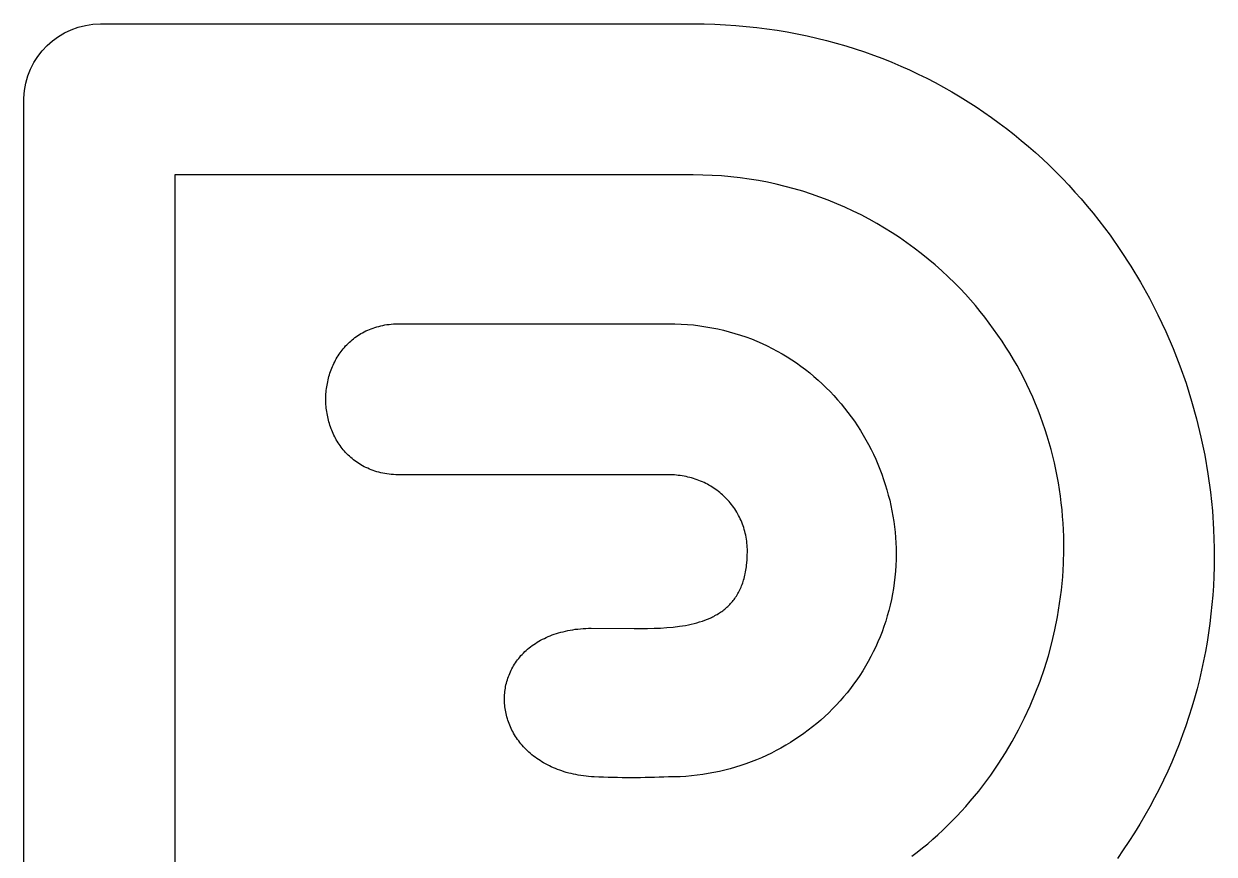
# Model space of a CAD drawing. Extents: x -150 to 1338, y -50 to 2906.
# Drawn here: x 847.7 to 989, y 2604.2 to 2702.7 of the extents above; entities that cross this region are included whole.
import ezdxf

# ---------------------------------------------------------------- set-up
doc = ezdxf.new("R2010")
doc.units = 0
doc.header["$MEASUREMENT"] = 0
doc.layers.get('0').update_dxf_attribs({"linetype": 'CONTINUOUS'})

msp = doc.modelspace()

# ---------------------------------------------------------------- linework, layer by layer
for p, q in [((856.79, 2702.67), (927.14, 2702.67)), ((927.14, 2702.67), (928.42, 2702.65)), ((928.42, 2702.65), (929.69, 2702.62)), ((929.69, 2702.62), (930.95, 2702.56)), ((930.95, 2702.56), (932.2, 2702.47)), ((932.2, 2702.47), (933.44, 2702.36)), ((933.44, 2702.36), (934.67, 2702.23)), ((934.67, 2702.23), (935.89, 2702.08)), ((935.89, 2702.08), (937.09, 2701.9)), ((937.09, 2701.9), (938.29, 2701.7)), ((938.29, 2701.7), (939.47, 2701.48)), ((939.47, 2701.48), (940.65, 2701.24)), ((940.65, 2701.24), (941.81, 2700.97)), ((941.81, 2700.97), (942.96, 2700.69)), ((942.96, 2700.69), (944.1, 2700.38)), ((944.1, 2700.38), (945.23, 2700.05)), ((945.23, 2700.05), (946.35, 2699.7)), ((946.35, 2699.7), (947.45, 2699.34)), ((947.45, 2699.34), (948.55, 2698.95)), ((948.55, 2698.95), (949.63, 2698.54)), ((949.63, 2698.54), (950.7, 2698.11)), ((950.7, 2698.11), (951.76, 2697.66)), ((951.76, 2697.66), (952.8, 2697.2)), ((952.8, 2697.2), (953.83, 2696.71)), ((953.83, 2696.71), (954.85, 2696.21)), ((954.85, 2696.21), (955.86, 2695.69)), ((955.86, 2695.69), (956.85, 2695.15)), ((847.7, 2514.9), (847.7, 2693.84)), ((956.85, 2695.15), (957.83, 2694.59)), ((957.83, 2694.59), (958.8, 2694.02)), ((958.8, 2694.02), (959.76, 2693.43)), ((959.76, 2693.43), (960.7, 2692.82)), ((960.7, 2692.82), (961.63, 2692.2)), ((961.63, 2692.2), (962.54, 2691.56)), ((962.54, 2691.56), (963.45, 2690.9)), ((963.45, 2690.9), (964.33, 2690.23)), ((964.33, 2690.23), (965.21, 2689.54)), ((965.21, 2689.54), (966.07, 2688.84)), ((966.07, 2688.84), (966.92, 2688.12)), ((966.92, 2688.12), (967.75, 2687.39)), ((967.75, 2687.39), (968.57, 2686.65)), ((968.57, 2686.65), (969.37, 2685.89)), ((969.37, 2685.89), (970.16, 2685.11)), ((927.14, 2684.75), (865.62, 2684.75)), ((865.62, 2684.75), (865.62, 2514.9)), ((928.27, 2684.73), (927.14, 2684.75)), ((929.39, 2684.69), (928.27, 2684.73)), ((930.5, 2684.62), (929.39, 2684.69)), ((931.6, 2684.52), (930.5, 2684.62)), ((932.7, 2684.4), (931.6, 2684.52)), ((933.79, 2684.25), (932.7, 2684.4)), ((934.87, 2684.07), (933.79, 2684.25)), ((935.94, 2683.87), (934.87, 2684.07)), ((970.16, 2685.11), (970.94, 2684.33)), ((970.94, 2684.33), (971.7, 2683.53)), ((937, 2683.64), (935.94, 2683.87)), ((938.06, 2683.38), (937, 2683.64)), ((939.1, 2683.1), (938.06, 2683.38)), ((940.13, 2682.8), (939.1, 2683.1)), ((941.16, 2682.47), (940.13, 2682.8)), ((971.7, 2683.53), (972.44, 2682.71)), ((972.44, 2682.71), (973.17, 2681.89)), ((942.17, 2682.12), (941.16, 2682.47)), ((943.17, 2681.74), (942.17, 2682.12)), ((944.16, 2681.33), (943.17, 2681.74)), ((945.14, 2680.91), (944.16, 2681.33)), ((973.17, 2681.89), (973.89, 2681.05)), ((946.1, 2680.46), (945.14, 2680.91)), ((947.06, 2679.99), (946.1, 2680.46)), ((948, 2679.5), (947.06, 2679.99)), ((973.89, 2681.05), (974.59, 2680.2)), ((974.59, 2680.2), (975.27, 2679.34)), ((948.93, 2678.98), (948, 2679.5)), ((949.84, 2678.44), (948.93, 2678.98)), ((950.74, 2677.88), (949.84, 2678.44)), ((975.27, 2679.34), (976.6, 2677.58)), ((951.63, 2677.3), (950.74, 2677.88)), ((952.5, 2676.69), (951.63, 2677.3)), ((976.6, 2677.58), (977.86, 2675.77)), ((953.36, 2676.07), (952.5, 2676.69)), ((954.2, 2675.43), (953.36, 2676.07)), ((977.86, 2675.77), (979.06, 2673.93)), ((955.03, 2674.76), (954.2, 2675.43)), ((955.84, 2674.08), (955.03, 2674.76)), ((956.63, 2673.37), (955.84, 2674.08)), ((957.41, 2672.65), (956.63, 2673.37)), ((958.17, 2671.91), (957.41, 2672.65)), ((979.06, 2673.93), (980.2, 2672.04)), ((958.81, 2671.25), (958.17, 2671.91)), ((959.43, 2670.59), (958.81, 2671.25)), ((980.2, 2672.04), (981.27, 2670.12)), ((960.03, 2669.92), (959.43, 2670.59)), ((960.62, 2669.24), (960.03, 2669.92)), ((981.27, 2670.12), (982.27, 2668.16)), ((961.18, 2668.56), (960.62, 2669.24)), ((961.74, 2667.86), (961.18, 2668.56)), ((890.54, 2666.94), (890.79, 2666.98)), ((890.79, 2666.98), (891.04, 2667.01)), ((891.04, 2667.01), (891.3, 2667.04)), ((891.3, 2667.04), (891.56, 2667.06)), ((891.56, 2667.06), (891.83, 2667.08)), ((891.83, 2667.08), (892.1, 2667.09)), ((892.1, 2667.09), (892.37, 2667.09)), ((892.37, 2667.09), (924.2, 2667.09)), ((924.2, 2667.09), (924.96, 2667.08)), ((924.96, 2667.08), (925.71, 2667.05)), ((925.71, 2667.05), (926.46, 2667)), ((926.46, 2667), (927.19, 2666.94)), ((962.27, 2667.17), (961.74, 2667.86)), ((962.79, 2666.46), (962.27, 2667.17)), ((982.27, 2668.16), (983.21, 2666.17)), ((886.99, 2665.44), (887.17, 2665.56)), ((887.17, 2665.56), (887.34, 2665.69)), ((887.34, 2665.69), (887.53, 2665.8)), ((887.53, 2665.8), (887.71, 2665.92)), ((887.71, 2665.92), (887.91, 2666.02)), ((887.91, 2666.02), (888.1, 2666.13)), ((888.1, 2666.13), (888.3, 2666.23)), ((888.3, 2666.23), (888.51, 2666.32)), ((888.51, 2666.32), (888.72, 2666.41)), ((888.72, 2666.41), (888.93, 2666.5)), ((888.93, 2666.5), (889.15, 2666.57)), ((889.15, 2666.57), (889.37, 2666.65)), ((889.37, 2666.65), (889.6, 2666.72)), ((889.6, 2666.72), (889.83, 2666.78)), ((889.83, 2666.78), (890.06, 2666.84)), ((890.06, 2666.84), (890.3, 2666.89)), ((890.3, 2666.89), (890.54, 2666.94)), ((927.19, 2666.94), (927.92, 2666.85)), ((927.92, 2666.85), (928.64, 2666.74)), ((928.64, 2666.74), (929.34, 2666.62)), ((929.34, 2666.62), (930.04, 2666.48)), ((930.04, 2666.48), (930.74, 2666.32)), ((930.74, 2666.32), (931.42, 2666.14)), ((931.42, 2666.14), (932.09, 2665.95)), ((932.09, 2665.95), (932.75, 2665.74)), ((932.75, 2665.74), (933.4, 2665.52)), ((963.3, 2665.75), (962.79, 2666.46)), ((963.78, 2665.04), (963.3, 2665.75)), ((983.21, 2666.17), (984.08, 2664.15)), ((885.61, 2664.13), (885.75, 2664.29)), ((885.75, 2664.29), (885.89, 2664.45)), ((885.89, 2664.45), (886.03, 2664.6)), ((886.03, 2664.6), (886.18, 2664.75)), ((886.18, 2664.75), (886.34, 2664.89)), ((886.34, 2664.89), (886.49, 2665.04)), ((886.49, 2665.04), (886.65, 2665.17)), ((886.65, 2665.17), (886.82, 2665.31)), ((886.82, 2665.31), (886.99, 2665.44)), ((933.4, 2665.52), (934.05, 2665.28)), ((934.05, 2665.28), (934.68, 2665.02)), ((934.68, 2665.02), (935.3, 2664.75)), ((935.3, 2664.75), (935.92, 2664.46)), ((935.92, 2664.46), (936.52, 2664.16)), ((936.52, 2664.16), (937.11, 2663.84)), ((964.25, 2664.32), (963.78, 2665.04)), ((964.71, 2663.59), (964.25, 2664.32)), ((984.08, 2664.15), (984.88, 2662.1)), ((884.59, 2662.57), (884.68, 2662.75)), ((884.68, 2662.75), (884.78, 2662.94)), ((884.78, 2662.94), (884.89, 2663.11)), ((884.89, 2663.11), (885, 2663.29)), ((885, 2663.29), (885.11, 2663.46)), ((885.11, 2663.46), (885.23, 2663.64)), ((885.23, 2663.64), (885.35, 2663.8)), ((885.35, 2663.8), (885.48, 2663.97)), ((885.48, 2663.97), (885.61, 2664.13)), ((937.11, 2663.84), (937.7, 2663.51)), ((937.7, 2663.51), (938.27, 2663.17)), ((938.27, 2663.17), (938.83, 2662.81)), ((938.83, 2662.81), (939.38, 2662.44)), ((965.14, 2662.86), (964.71, 2663.59)), ((965.56, 2662.12), (965.14, 2662.86)), ((884.03, 2661.22), (884.09, 2661.42)), ((884.09, 2661.42), (884.17, 2661.62)), ((884.17, 2661.62), (884.24, 2661.81)), ((884.24, 2661.81), (884.32, 2662)), ((884.32, 2662), (884.4, 2662.19)), ((884.4, 2662.19), (884.49, 2662.38)), ((884.49, 2662.38), (884.59, 2662.57)), ((939.38, 2662.44), (939.92, 2662.06)), ((939.92, 2662.06), (940.45, 2661.66)), ((940.45, 2661.66), (940.96, 2661.25)), ((965.97, 2661.38), (965.56, 2662.12)), ((966.36, 2660.63), (965.97, 2661.38)), ((984.88, 2662.1), (985.62, 2660.02)), ((883.68, 2659.8), (883.72, 2660.01)), ((883.72, 2660.01), (883.76, 2660.21)), ((883.76, 2660.21), (883.8, 2660.42)), ((883.8, 2660.42), (883.85, 2660.62)), ((883.85, 2660.62), (883.91, 2660.82)), ((883.91, 2660.82), (883.96, 2661.02)), ((883.96, 2661.02), (884.03, 2661.22)), ((940.96, 2661.25), (941.47, 2660.83)), ((941.47, 2660.83), (941.96, 2660.4)), ((941.96, 2660.4), (942.45, 2659.96)), ((942.45, 2659.96), (942.92, 2659.5)), ((966.73, 2659.88), (966.36, 2660.63)), ((985.62, 2660.02), (986.28, 2657.92)), ((883.54, 2658.34), (883.55, 2658.55)), ((883.55, 2658.55), (883.56, 2658.76)), ((883.56, 2658.76), (883.58, 2658.97)), ((883.58, 2658.97), (883.6, 2659.18)), ((883.6, 2659.18), (883.62, 2659.39)), ((883.62, 2659.39), (883.65, 2659.6)), ((883.65, 2659.6), (883.68, 2659.8)), ((942.92, 2659.5), (943.38, 2659.04)), ((943.38, 2659.04), (943.83, 2658.57)), ((943.83, 2658.57), (944.26, 2658.08)), ((967.09, 2659.13), (966.73, 2659.88)), ((967.43, 2658.37), (967.09, 2659.13)), ((883.54, 2658.13), (883.54, 2658.34)), ((883.54, 2657.92), (883.54, 2658.13)), ((883.55, 2657.71), (883.54, 2657.92)), ((883.56, 2657.5), (883.55, 2657.71)), ((883.58, 2657.29), (883.56, 2657.5)), ((883.6, 2657.08), (883.58, 2657.29)), ((944.26, 2658.08), (944.69, 2657.59)), ((944.69, 2657.59), (945.1, 2657.08)), ((967.76, 2657.6), (967.43, 2658.37)), ((968.07, 2656.84), (967.76, 2657.6)), ((986.28, 2657.92), (986.87, 2655.79)), ((883.62, 2656.87), (883.6, 2657.08)), ((883.65, 2656.67), (883.62, 2656.87)), ((883.68, 2656.46), (883.65, 2656.67)), ((883.72, 2656.25), (883.68, 2656.46)), ((883.76, 2656.05), (883.72, 2656.25)), ((883.8, 2655.84), (883.76, 2656.05)), ((883.85, 2655.64), (883.8, 2655.84)), ((945.1, 2657.08), (945.5, 2656.57)), ((945.5, 2656.57), (945.88, 2656.05)), ((945.88, 2656.05), (946.26, 2655.52)), ((968.36, 2656.07), (968.07, 2656.84)), ((968.64, 2655.29), (968.36, 2656.07)), ((986.87, 2655.79), (987.39, 2653.65)), ((883.91, 2655.44), (883.85, 2655.64)), ((883.96, 2655.24), (883.91, 2655.44)), ((884.03, 2655.04), (883.96, 2655.24)), ((884.09, 2654.84), (884.03, 2655.04)), ((884.17, 2654.64), (884.09, 2654.84)), ((884.24, 2654.45), (884.17, 2654.64)), ((884.32, 2654.26), (884.24, 2654.45)), ((946.26, 2655.52), (946.62, 2654.98)), ((946.62, 2654.98), (946.97, 2654.44)), ((946.97, 2654.44), (947.31, 2653.88)), ((968.91, 2654.52), (968.64, 2655.29)), ((969.15, 2653.74), (968.91, 2654.52)), ((884.4, 2654.07), (884.32, 2654.26)), ((884.49, 2653.88), (884.4, 2654.07)), ((884.59, 2653.69), (884.49, 2653.88)), ((884.68, 2653.51), (884.59, 2653.69)), ((884.78, 2653.33), (884.68, 2653.51)), ((884.89, 2653.15), (884.78, 2653.33)), ((885, 2652.97), (884.89, 2653.15)), ((885.11, 2652.8), (885, 2652.97)), ((947.31, 2653.88), (947.63, 2653.32)), ((947.63, 2653.32), (947.94, 2652.76)), ((969.39, 2652.96), (969.15, 2653.74)), ((969.61, 2652.17), (969.39, 2652.96)), ((987.39, 2653.65), (987.84, 2651.48)), ((885.23, 2652.63), (885.11, 2652.8)), ((885.35, 2652.46), (885.23, 2652.63)), ((885.48, 2652.29), (885.35, 2652.46)), ((885.61, 2652.13), (885.48, 2652.29)), ((885.75, 2651.97), (885.61, 2652.13)), ((885.89, 2651.81), (885.75, 2651.97)), ((886.03, 2651.66), (885.89, 2651.81)), ((886.18, 2651.51), (886.03, 2651.66)), ((886.34, 2651.37), (886.18, 2651.51)), ((947.94, 2652.76), (948.24, 2652.18)), ((948.24, 2652.18), (948.52, 2651.6)), ((948.52, 2651.6), (948.79, 2651.02)), ((969.81, 2651.38), (969.61, 2652.17)), ((987.84, 2651.48), (988.21, 2649.3)), ((886.49, 2651.23), (886.34, 2651.37)), ((886.65, 2651.09), (886.49, 2651.23)), ((886.82, 2650.95), (886.65, 2651.09)), ((886.99, 2650.82), (886.82, 2650.95)), ((887.17, 2650.7), (886.99, 2650.82)), ((887.34, 2650.58), (887.17, 2650.7)), ((887.53, 2650.46), (887.34, 2650.58)), ((887.71, 2650.35), (887.53, 2650.46)), ((887.91, 2650.24), (887.71, 2650.35)), ((888.1, 2650.13), (887.91, 2650.24)), ((888.3, 2650.03), (888.1, 2650.13)), ((888.51, 2649.94), (888.3, 2650.03)), ((948.79, 2651.02), (949.05, 2650.42)), ((949.05, 2650.42), (949.29, 2649.83)), ((970, 2650.6), (969.81, 2651.38)), ((970.17, 2649.8), (970, 2650.6)), ((888.72, 2649.85), (888.51, 2649.94)), ((888.93, 2649.77), (888.72, 2649.85)), ((889.15, 2649.69), (888.93, 2649.77)), ((889.37, 2649.61), (889.15, 2649.69)), ((889.6, 2649.54), (889.37, 2649.61)), ((889.83, 2649.48), (889.6, 2649.54)), ((890.06, 2649.42), (889.83, 2649.48)), ((890.3, 2649.37), (890.06, 2649.42)), ((890.54, 2649.33), (890.3, 2649.37)), ((890.79, 2649.29), (890.54, 2649.33)), ((891.04, 2649.25), (890.79, 2649.29)), ((891.3, 2649.22), (891.04, 2649.25)), ((891.56, 2649.2), (891.3, 2649.22)), ((891.83, 2649.18), (891.56, 2649.2)), ((892.1, 2649.17), (891.83, 2649.18)), ((892.37, 2649.17), (892.1, 2649.17)), ((924.2, 2649.17), (892.37, 2649.17)), ((924.44, 2649.17), (924.2, 2649.17)), ((924.67, 2649.16), (924.44, 2649.17)), ((924.91, 2649.15), (924.67, 2649.16)), ((925.14, 2649.13), (924.91, 2649.15)), ((925.37, 2649.1), (925.14, 2649.13)), ((925.6, 2649.07), (925.37, 2649.1)), ((925.83, 2649.04), (925.6, 2649.07)), ((926.06, 2649), (925.83, 2649.04)), ((926.29, 2648.95), (926.06, 2649)), ((926.51, 2648.9), (926.29, 2648.95)), ((926.73, 2648.85), (926.51, 2648.9)), ((926.95, 2648.79), (926.73, 2648.85)), ((927.17, 2648.73), (926.95, 2648.79)), ((927.38, 2648.66), (927.17, 2648.73)), ((927.6, 2648.58), (927.38, 2648.66)), ((949.29, 2649.83), (949.52, 2649.23)), ((949.52, 2649.23), (949.73, 2648.62)), ((949.73, 2648.62), (949.93, 2648.01)), ((970.33, 2649.01), (970.17, 2649.8)), ((970.47, 2648.22), (970.33, 2649.01)), ((988.21, 2649.3), (988.51, 2647.11)), ((927.81, 2648.5), (927.6, 2648.58)), ((928.01, 2648.42), (927.81, 2648.5)), ((928.22, 2648.33), (928.01, 2648.42)), ((928.42, 2648.24), (928.22, 2648.33)), ((928.62, 2648.14), (928.42, 2648.24)), ((928.82, 2648.04), (928.62, 2648.14)), ((929.01, 2647.93), (928.82, 2648.04)), ((929.21, 2647.82), (929.01, 2647.93)), ((929.39, 2647.7), (929.21, 2647.82)), ((929.58, 2647.58), (929.39, 2647.7)), ((929.76, 2647.46), (929.58, 2647.58)), ((929.94, 2647.33), (929.76, 2647.46)), ((930.12, 2647.2), (929.94, 2647.33)), ((930.29, 2647.06), (930.12, 2647.2)), ((949.93, 2648.01), (950.12, 2647.39)), ((950.12, 2647.39), (950.29, 2646.77)), ((970.6, 2647.42), (970.47, 2648.22)), ((970.72, 2646.63), (970.6, 2647.42)), ((930.46, 2646.92), (930.29, 2647.06)), ((930.62, 2646.78), (930.46, 2646.92)), ((930.79, 2646.63), (930.62, 2646.78)), ((930.94, 2646.48), (930.79, 2646.63)), ((931.1, 2646.32), (930.94, 2646.48)), ((931.25, 2646.16), (931.1, 2646.32)), ((931.39, 2646), (931.25, 2646.16)), ((931.54, 2645.83), (931.39, 2646)), ((931.67, 2645.66), (931.54, 2645.83)), ((950.29, 2646.77), (950.45, 2646.15)), ((950.45, 2646.15), (950.59, 2645.53)), ((970.82, 2645.83), (970.72, 2646.63)), ((970.9, 2645.03), (970.82, 2645.83)), ((988.51, 2647.11), (988.74, 2644.9)), ((931.81, 2645.48), (931.67, 2645.66)), ((931.94, 2645.3), (931.81, 2645.48)), ((932.06, 2645.12), (931.94, 2645.3)), ((932.18, 2644.94), (932.06, 2645.12)), ((932.3, 2644.75), (932.18, 2644.94)), ((932.41, 2644.56), (932.3, 2644.75)), ((932.52, 2644.36), (932.41, 2644.56)), ((950.59, 2645.53), (950.72, 2644.9)), ((950.72, 2644.9), (950.84, 2644.27)), ((970.97, 2644.23), (970.9, 2645.03)), ((988.74, 2644.9), (988.88, 2642.69)), ((932.62, 2644.16), (932.52, 2644.36)), ((932.72, 2643.96), (932.62, 2644.16)), ((932.81, 2643.75), (932.72, 2643.96)), ((932.9, 2643.55), (932.81, 2643.75)), ((932.98, 2643.33), (932.9, 2643.55)), ((933.06, 2643.12), (932.98, 2643.33)), ((933.13, 2642.9), (933.06, 2643.12)), ((950.84, 2644.27), (950.94, 2643.63)), ((950.94, 2643.63), (951.02, 2643)), ((951.02, 2643), (951.09, 2642.36)), ((971.03, 2643.43), (970.97, 2644.23)), ((971.07, 2642.64), (971.03, 2643.43)), ((933.2, 2642.68), (933.13, 2642.9)), ((933.26, 2642.46), (933.2, 2642.68)), ((933.32, 2642.23), (933.26, 2642.46)), ((933.37, 2642), (933.32, 2642.23)), ((933.41, 2641.77), (933.37, 2642)), ((933.45, 2641.54), (933.41, 2641.77)), ((951.09, 2642.36), (951.14, 2641.73)), ((951.14, 2641.73), (951.18, 2641.09)), ((971.1, 2641.84), (971.07, 2642.64)), ((971.11, 2641.04), (971.1, 2641.84)), ((988.88, 2642.69), (988.93, 2641.58)), ((988.93, 2641.58), (988.95, 2640.46)), ((933.48, 2641.3), (933.45, 2641.54)), ((933.51, 2641.06), (933.48, 2641.3)), ((933.53, 2640.82), (933.51, 2641.06)), ((933.55, 2640.57), (933.53, 2640.82)), ((933.56, 2640.33), (933.55, 2640.57)), ((933.56, 2640.08), (933.56, 2640.33)), ((951.18, 2641.09), (951.21, 2640.45)), ((951.21, 2640.45), (951.21, 2639.81)), ((971.07, 2638.65), (971.11, 2640.24)), ((971.11, 2640.24), (971.11, 2641.04)), ((988.95, 2640.46), (988.96, 2639.35)), ((933.5, 2638.69), (933.53, 2639.13)), ((933.53, 2639.13), (933.55, 2639.6)), ((933.55, 2639.6), (933.56, 2640.08)), ((951.21, 2639.11), (951.18, 2638.42)), ((951.21, 2639.81), (951.21, 2639.11)), ((988.96, 2639.35), (988.95, 2638.24)), ((933.27, 2637.25), (933.31, 2637.44)), ((933.31, 2637.44), (933.35, 2637.64)), ((933.35, 2637.64), (933.38, 2637.84)), ((933.38, 2637.84), (933.42, 2638.05)), ((933.42, 2638.05), (933.45, 2638.26)), ((933.45, 2638.26), (933.47, 2638.47)), ((933.47, 2638.47), (933.5, 2638.69)), ((951.13, 2637.73), (951.07, 2637.04)), ((951.18, 2638.42), (951.13, 2637.73)), ((970.98, 2637.06), (971.07, 2638.65)), ((988.95, 2638.24), (988.91, 2637.12)), ((932.81, 2635.83), (932.88, 2636)), ((932.88, 2636), (932.94, 2636.17)), ((932.94, 2636.17), (933.01, 2636.34)), ((933.01, 2636.34), (933.06, 2636.51)), ((933.06, 2636.51), (933.12, 2636.69)), ((933.12, 2636.69), (933.17, 2636.87)), ((933.17, 2636.87), (933.22, 2637.06)), ((933.22, 2637.06), (933.27, 2637.25)), ((950.99, 2636.37), (950.9, 2635.69)), ((951.07, 2637.04), (950.99, 2636.37)), ((970.83, 2635.48), (970.98, 2637.06)), ((988.86, 2636.01), (988.79, 2634.89)), ((988.91, 2637.12), (988.86, 2636.01)), ((931.98, 2634.38), (932.08, 2634.51)), ((932.08, 2634.51), (932.17, 2634.65)), ((932.17, 2634.65), (932.26, 2634.78)), ((932.26, 2634.78), (932.35, 2634.92)), ((932.35, 2634.92), (932.43, 2635.07)), ((932.43, 2635.07), (932.51, 2635.21)), ((932.51, 2635.21), (932.59, 2635.36)), ((932.59, 2635.36), (932.67, 2635.52)), ((932.67, 2635.52), (932.74, 2635.67)), ((932.74, 2635.67), (932.81, 2635.83)), ((950.79, 2635.03), (950.66, 2634.37)), ((950.9, 2635.69), (950.79, 2635.03)), ((970.62, 2633.9), (970.83, 2635.48)), ((988.79, 2634.89), (988.69, 2633.78)), ((930.65, 2633.05), (930.77, 2633.15)), ((930.77, 2633.15), (930.89, 2633.24)), ((930.89, 2633.24), (931.01, 2633.34)), ((931.01, 2633.34), (931.13, 2633.45)), ((931.13, 2633.45), (931.24, 2633.55)), ((931.24, 2633.55), (931.36, 2633.66)), ((931.36, 2633.66), (931.47, 2633.78)), ((931.47, 2633.78), (931.58, 2633.89)), ((931.58, 2633.89), (931.68, 2634.01)), ((931.68, 2634.01), (931.78, 2634.13)), ((931.78, 2634.13), (931.88, 2634.25)), ((931.88, 2634.25), (931.98, 2634.38)), ((950.35, 2633.07), (950.17, 2632.43)), ((950.51, 2633.72), (950.35, 2633.07)), ((950.66, 2634.37), (950.51, 2633.72)), ((970.36, 2632.34), (970.62, 2633.9)), ((988.69, 2633.78), (988.58, 2632.66)), ((927.58, 2631.62), (927.9, 2631.71)), ((927.9, 2631.71), (928.22, 2631.81)), ((928.22, 2631.81), (928.53, 2631.93)), ((928.53, 2631.93), (928.84, 2632.05)), ((928.84, 2632.05), (929.14, 2632.17)), ((929.14, 2632.17), (929.29, 2632.24)), ((929.29, 2632.24), (929.43, 2632.31)), ((929.43, 2632.31), (929.57, 2632.38)), ((929.57, 2632.38), (929.72, 2632.46)), ((929.72, 2632.46), (929.85, 2632.54)), ((929.85, 2632.54), (929.99, 2632.61)), ((929.99, 2632.61), (930.13, 2632.7)), ((930.13, 2632.7), (930.26, 2632.78)), ((930.26, 2632.78), (930.39, 2632.87)), ((930.39, 2632.87), (930.52, 2632.96)), ((930.52, 2632.96), (930.65, 2633.05)), ((949.98, 2631.8), (949.77, 2631.18)), ((950.17, 2632.43), (949.98, 2631.8)), ((970.05, 2630.78), (970.36, 2632.34)), ((988.58, 2632.66), (988.44, 2631.55)), ((910.41, 2630.17), (910.65, 2630.26)), ((910.65, 2630.26), (910.91, 2630.34)), ((910.91, 2630.34), (911.17, 2630.42)), ((911.17, 2630.42), (911.43, 2630.5)), ((911.43, 2630.5), (911.7, 2630.56)), ((911.7, 2630.56), (911.98, 2630.63)), ((911.98, 2630.63), (912.26, 2630.69)), ((912.26, 2630.69), (912.55, 2630.74)), ((912.55, 2630.74), (912.84, 2630.79)), ((912.84, 2630.79), (913.14, 2630.84)), ((913.14, 2630.84), (913.44, 2630.87)), ((913.44, 2630.87), (913.75, 2630.91)), ((913.75, 2630.91), (914.06, 2630.93)), ((914.06, 2630.93), (914.38, 2630.95)), ((914.38, 2630.95), (914.71, 2630.97)), ((914.71, 2630.97), (915.04, 2630.98)), ((915.04, 2630.98), (920.13, 2630.93)), ((920.13, 2630.93), (921.71, 2630.94)), ((921.71, 2630.94), (922.49, 2630.96)), ((922.49, 2630.96), (923.26, 2630.99)), ((923.26, 2630.99), (924.02, 2631.04)), ((924.02, 2631.04), (924.77, 2631.11)), ((924.77, 2631.11), (925.5, 2631.2)), ((925.5, 2631.2), (925.86, 2631.25)), ((925.86, 2631.25), (926.21, 2631.31)), ((926.21, 2631.31), (926.56, 2631.38)), ((926.56, 2631.38), (926.91, 2631.45)), ((926.91, 2631.45), (927.24, 2631.53)), ((927.24, 2631.53), (927.58, 2631.62)), ((949.55, 2630.56), (949.31, 2629.95)), ((949.77, 2631.18), (949.55, 2630.56)), ((969.69, 2629.24), (970.05, 2630.78)), ((988.29, 2630.43), (988.11, 2629.32)), ((988.44, 2631.55), (988.29, 2630.43)), ((907.84, 2628.77), (908.03, 2628.91)), ((908.03, 2628.91), (908.22, 2629.04)), ((908.22, 2629.04), (908.41, 2629.17)), ((908.41, 2629.17), (908.61, 2629.3)), ((908.61, 2629.3), (908.82, 2629.42)), ((908.82, 2629.42), (909.03, 2629.54)), ((909.03, 2629.54), (909.24, 2629.66)), ((909.24, 2629.66), (909.47, 2629.77)), ((909.47, 2629.77), (909.69, 2629.87)), ((909.69, 2629.87), (909.92, 2629.98)), ((909.92, 2629.98), (910.16, 2630.07)), ((910.16, 2630.07), (910.41, 2630.17)), ((949.06, 2629.35), (948.8, 2628.76)), ((949.31, 2629.95), (949.06, 2629.35)), ((969.28, 2627.71), (969.69, 2629.24)), ((988.11, 2629.32), (987.92, 2628.21)), ((906.43, 2627.39), (906.56, 2627.55)), ((906.56, 2627.55), (906.7, 2627.72)), ((906.7, 2627.72), (906.85, 2627.87)), ((906.85, 2627.87), (907, 2628.03)), ((907, 2628.03), (907.16, 2628.19)), ((907.16, 2628.19), (907.32, 2628.34)), ((907.32, 2628.34), (907.49, 2628.48)), ((907.49, 2628.48), (907.66, 2628.63)), ((907.66, 2628.63), (907.84, 2628.77)), ((948.22, 2627.6), (947.91, 2627.03)), ((948.51, 2628.17), (948.22, 2627.6)), ((948.8, 2628.76), (948.51, 2628.17)), ((968.81, 2626.2), (969.28, 2627.71)), ((987.92, 2628.21), (987.7, 2627.1)), ((905.53, 2625.98), (905.62, 2626.16)), ((905.62, 2626.16), (905.72, 2626.34)), ((905.72, 2626.34), (905.83, 2626.52)), ((905.83, 2626.52), (905.94, 2626.7)), ((905.94, 2626.7), (906.05, 2626.88)), ((906.05, 2626.88), (906.17, 2627.05)), ((906.17, 2627.05), (906.3, 2627.22)), ((906.3, 2627.22), (906.43, 2627.39)), ((947.59, 2626.47), (947.25, 2625.92)), ((947.91, 2627.03), (947.59, 2626.47)), ((968.3, 2624.7), (968.81, 2626.2)), ((987.7, 2627.1), (987.46, 2625.99)), ((904.97, 2624.45), (905.02, 2624.65)), ((905.02, 2624.65), (905.08, 2624.84)), ((905.08, 2624.84), (905.14, 2625.04)), ((905.14, 2625.04), (905.21, 2625.23)), ((905.21, 2625.23), (905.28, 2625.42)), ((905.28, 2625.42), (905.36, 2625.61)), ((905.36, 2625.61), (905.44, 2625.79)), ((905.44, 2625.79), (905.53, 2625.98)), ((946.55, 2624.85), (946.17, 2624.33)), ((946.91, 2625.38), (946.55, 2624.85)), ((947.25, 2625.92), (946.91, 2625.38)), ((967.73, 2623.23), (968.3, 2624.7)), ((987.21, 2624.89), (986.93, 2623.78)), ((987.46, 2625.99), (987.21, 2624.89)), ((904.75, 2623.06), (904.77, 2623.26)), ((904.77, 2623.26), (904.79, 2623.46)), ((904.79, 2623.46), (904.81, 2623.66)), ((904.81, 2623.66), (904.85, 2623.86)), ((904.85, 2623.86), (904.88, 2624.06)), ((904.88, 2624.06), (904.92, 2624.26)), ((904.92, 2624.26), (904.97, 2624.45)), ((945.39, 2623.31), (944.98, 2622.82)), ((945.79, 2623.81), (945.39, 2623.31)), ((946.17, 2624.33), (945.79, 2623.81)), ((967.12, 2621.77), (967.73, 2623.23)), ((986.93, 2623.78), (986.63, 2622.68)), ((904.74, 2622.86), (904.75, 2623.06)), ((904.74, 2622.66), (904.74, 2622.86)), ((904.74, 2622.46), (904.74, 2622.66)), ((904.75, 2622.25), (904.74, 2622.46)), ((904.76, 2622.05), (904.75, 2622.25)), ((904.77, 2621.85), (904.76, 2622.05)), ((904.79, 2621.65), (904.77, 2621.85)), ((944.12, 2621.86), (943.68, 2621.4)), ((944.56, 2622.34), (944.12, 2621.86)), ((944.98, 2622.82), (944.56, 2622.34)), ((986.63, 2622.68), (986.3, 2621.59)), ((904.82, 2621.45), (904.79, 2621.65)), ((904.85, 2621.24), (904.82, 2621.45)), ((904.89, 2621.04), (904.85, 2621.24)), ((904.93, 2620.84), (904.89, 2621.04)), ((904.98, 2620.64), (904.93, 2620.84)), ((905.03, 2620.44), (904.98, 2620.64)), ((905.09, 2620.24), (905.03, 2620.44)), ((942.76, 2620.51), (942.28, 2620.08)), ((943.22, 2620.95), (942.76, 2620.51)), ((943.68, 2621.4), (943.22, 2620.95)), ((966.46, 2620.33), (967.12, 2621.77)), ((985.96, 2620.49), (985.6, 2619.4)), ((986.3, 2621.59), (985.96, 2620.49)), ((905.15, 2620.05), (905.09, 2620.24)), ((905.22, 2619.85), (905.15, 2620.05)), ((905.29, 2619.65), (905.22, 2619.85)), ((905.37, 2619.46), (905.29, 2619.65)), ((905.45, 2619.27), (905.37, 2619.46)), ((905.54, 2619.08), (905.45, 2619.27)), ((905.63, 2618.88), (905.54, 2619.08)), ((941.3, 2619.26), (940.79, 2618.87)), ((941.79, 2619.67), (941.3, 2619.26)), ((942.28, 2620.08), (941.79, 2619.67)), ((965.75, 2618.92), (966.46, 2620.33)), ((985.6, 2619.4), (985.21, 2618.32)), ((905.73, 2618.7), (905.63, 2618.88)), ((905.83, 2618.51), (905.73, 2618.7)), ((905.94, 2618.32), (905.83, 2618.51)), ((906.06, 2618.14), (905.94, 2618.32)), ((906.18, 2617.96), (906.06, 2618.14)), ((906.3, 2617.78), (906.18, 2617.96)), ((906.43, 2617.6), (906.3, 2617.78)), ((906.56, 2617.43), (906.43, 2617.6)), ((939.21, 2617.76), (938.67, 2617.41)), ((939.75, 2618.12), (939.21, 2617.76)), ((940.27, 2618.49), (939.75, 2618.12)), ((940.79, 2618.87), (940.27, 2618.49)), ((964.19, 2616.18), (964.99, 2617.54)), ((964.99, 2617.54), (965.75, 2618.92)), ((985.21, 2618.32), (984.8, 2617.23)), ((906.7, 2617.25), (906.56, 2617.43)), ((906.85, 2617.08), (906.7, 2617.25)), ((907, 2616.91), (906.85, 2617.08)), ((907.15, 2616.75), (907, 2616.91)), ((907.31, 2616.59), (907.15, 2616.75)), ((907.47, 2616.43), (907.31, 2616.59)), ((907.64, 2616.27), (907.47, 2616.43)), ((907.82, 2616.11), (907.64, 2616.27)), ((936.41, 2616.16), (935.82, 2615.88)), ((936.98, 2616.45), (936.41, 2616.16)), ((937.55, 2616.76), (936.98, 2616.45)), ((938.11, 2617.08), (937.55, 2616.76)), ((938.67, 2617.41), (938.11, 2617.08)), ((963.34, 2614.85), (964.19, 2616.18)), ((984.37, 2616.16), (983.92, 2615.08)), ((984.8, 2617.23), (984.37, 2616.16)), ((908, 2615.96), (907.82, 2616.11)), ((908.18, 2615.81), (908, 2615.96)), ((908.37, 2615.67), (908.18, 2615.81)), ((908.57, 2615.53), (908.37, 2615.67)), ((908.76, 2615.39), (908.57, 2615.53)), ((908.97, 2615.26), (908.76, 2615.39)), ((909.18, 2615.12), (908.97, 2615.26)), ((909.39, 2615), (909.18, 2615.12)), ((909.61, 2614.87), (909.39, 2615)), ((909.84, 2614.75), (909.61, 2614.87)), ((910.07, 2614.64), (909.84, 2614.75)), ((933.4, 2614.9), (932.78, 2614.69)), ((934.02, 2615.12), (933.4, 2614.9)), ((934.63, 2615.36), (934.02, 2615.12)), ((935.23, 2615.61), (934.63, 2615.36)), ((935.82, 2615.88), (935.23, 2615.61)), ((962.44, 2613.55), (963.34, 2614.85)), ((983.92, 2615.08), (983.45, 2614.01)), ((910.3, 2614.53), (910.07, 2614.64)), ((910.54, 2614.42), (910.3, 2614.53)), ((910.79, 2614.32), (910.54, 2614.42)), ((911.04, 2614.22), (910.79, 2614.32)), ((911.29, 2614.12), (911.04, 2614.22)), ((911.55, 2614.04), (911.29, 2614.12)), ((911.81, 2613.95), (911.55, 2614.04)), ((912.08, 2613.87), (911.81, 2613.95)), ((912.36, 2613.79), (912.08, 2613.87)), ((912.64, 2613.72), (912.36, 2613.79)), ((912.92, 2613.66), (912.64, 2613.72)), ((913.21, 2613.6), (912.92, 2613.66)), ((913.5, 2613.54), (913.21, 2613.6)), ((913.8, 2613.49), (913.5, 2613.54)), ((914.11, 2613.45), (913.8, 2613.49)), ((914.42, 2613.41), (914.11, 2613.45)), ((914.73, 2613.38), (914.42, 2613.41)), ((915.05, 2613.35), (914.73, 2613.38)), ((915.37, 2613.33), (915.05, 2613.35)), ((924.89, 2613.34), (924.2, 2613.33)), ((925.57, 2613.36), (924.89, 2613.34)), ((926.25, 2613.4), (925.57, 2613.36)), ((926.93, 2613.46), (926.25, 2613.4)), ((927.6, 2613.54), (926.93, 2613.46)), ((928.27, 2613.63), (927.6, 2613.54)), ((928.93, 2613.73), (928.27, 2613.63)), ((929.58, 2613.85), (928.93, 2613.73)), ((930.24, 2613.99), (929.58, 2613.85)), ((930.88, 2614.14), (930.24, 2613.99)), ((931.52, 2614.31), (930.88, 2614.14)), ((932.16, 2614.49), (931.52, 2614.31)), ((932.78, 2614.69), (932.16, 2614.49)), ((961.5, 2612.28), (962.44, 2613.55)), ((983.45, 2614.01), (982.95, 2612.95)), ((961.02, 2611.66), (961.5, 2612.28)), ((982.43, 2611.89), (981.89, 2610.84)), ((982.95, 2612.95), (982.43, 2611.89)), ((960.01, 2610.44), (960.52, 2611.04)), ((960.52, 2611.04), (961.02, 2611.66)), ((981.89, 2610.84), (981.33, 2609.8)), ((958.42, 2608.67), (958.96, 2609.25)), ((958.96, 2609.25), (959.49, 2609.84)), ((959.49, 2609.84), (960.01, 2610.44)), ((981.33, 2609.8), (980.74, 2608.76)), ((957.31, 2607.55), (957.87, 2608.11)), ((957.87, 2608.11), (958.42, 2608.67)), ((980.13, 2607.72), (979.5, 2606.7)), ((980.74, 2608.76), (980.13, 2607.72)), ((955.56, 2605.93), (956.16, 2606.46)), ((956.16, 2606.46), (956.74, 2607)), ((956.74, 2607), (957.31, 2607.55)), ((979.5, 2606.7), (978.84, 2605.68)), ((953.73, 2604.41), (954.35, 2604.91)), ((954.35, 2604.91), (954.96, 2605.41)), ((954.96, 2605.41), (955.56, 2605.93)), ((978.84, 2605.68), (978.17, 2604.67)), ((953.09, 2603.92), (953.73, 2604.41)), ((978.17, 2604.67), (977.47, 2603.66))]:
    msp.add_line(p, q)
at = {"extrusion": (0, 0, -1)}
for centre, radius, start, end in [((-856.84, 2693.53), 9.14, 1.9639, 89.7399), ((-919.79, 2710.11), 96.88, 267.3888, 272.6112)]:
    msp.add_arc(centre, radius, start, end, dxfattribs=at)

doc.saveas('drawing.dxf')
